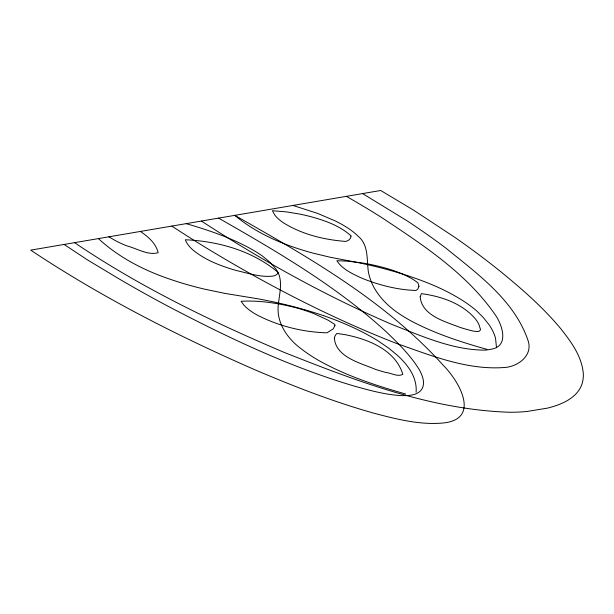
<?xml version="1.0" encoding="UTF-8"?>
<svg xmlns="http://www.w3.org/2000/svg" width="614" height="614" viewBox="0 0 614 614"><rect width="100%" height="100%" fill="white"/><g stroke="black" fill="none" stroke-linecap="round" stroke-linejoin="round"><path stroke-width="0.92" d="M496.503 347.724L495.552 338.352A201.768 73.296 8.8 0 0 488.867 324.484L483.402 317.638L476.656 310.861A170.523 61.945 8.8 0 0 459.188 298.396C442.993 288.611 425.364 281.458 407.412 275.609A182.151 66.166 8.8 0 0 347.77 260.612M416.1 392.208C416.76 384.771 414.488 377.341 410.682 371.009A192.758 70.019 8.8 0 0 397.841 355.706L388.762 348.192L377.971 340.831A184.898 67.164 8.8 0 0 323.555 315.642M347.77 260.62L329.948 257.197L312.91 253.091A125.149 45.459 8.8 0 1 292.64 246.836C271.825 239.59 251.755 229.567 234.786 215.361C309.08 257.496 385.323 301.075 443.139 365.161C460.607 382.806 481.453 421.074 440.284 423.223C417.881 424.65 395.784 418.94 374.287 413.306C333.387 401.832 293.738 386.344 254.703 369.689C177.139 335.728 101.249 297.122 30.7 250.136L380.695 190.493L413.798 210.295L454.874 237.365A1132.515 411.388 8.8 0 1 500.54 271.526C521.831 288.879 542.653 307.069 560.329 328.175C570.836 341.361 581.734 356.005 583.3 373.35A219.121 79.597 8.8 0 1 581.811 384.502C578.365 394.311 569.078 400.505 559.83 404.212A114.173 41.476 8.8 0 1 547.074 408.203L526.612 411.526A93.881 34.1 8.8 0 1 509.843 412.263C431.235 409.799 356.373 380.987 284.098 352.367C211.515 321.552 139.984 286.961 74.57 242.66M486.971 349.351C462.104 342.428 437.391 334.377 414.32 322.665A138.004 50.133 8.8 0 1 403.551 316.578C387.035 306.57 371.884 291.366 368.354 271.687C366.573 259.331 368.907 244.771 357.785 235.922A98.232 35.681 8.8 0 0 349.98 229.467A108.686 39.48 8.8 0 0 335.421 221.017L317.76 213.449L292.955 205.444M405.608 393.996C376.512 385.761 347.501 376.236 320.876 361.677A164.115 59.612 8.8 0 1 302.172 349.535C287.598 339.112 275.602 322.304 278.457 303.577C279.769 291.512 283.868 277.62 274.581 267.474A119.584 43.441 8.8 0 0 269.431 261.84L262.638 256.184A140.806 51.146 8.8 0 0 251.464 249.169C230.964 237.756 208.614 230.15 186.149 223.642M323.54 315.65L318.536 313.977A182.964 66.465 8.8 0 0 256.514 298.573L225.131 293.438L204.631 289.163A150.983 54.846 8.8 0 1 170.239 279.293C144.044 270.413 118.809 257.519 98.409 238.593M218.569 218.116C277.29 251.686 336.487 286.155 386.567 332.105C398.532 343.617 410.589 355.483 419.316 369.728C422.455 375.469 425.51 382.998 421.849 389.199C417.152 395.892 407.873 395.754 400.551 395.577C384.817 394.61 369.528 390.304 354.401 386.129C289.693 366.949 228.431 337.838 168.773 306.647A1163.246 422.547 8.8 0 1 119.208 278.971L87.633 259.991L64.079 244.449M362.575 193.579L406.737 220.603A902.434 327.807 8.8 0 1 445.741 248.01C477.339 273.76 514.217 300.092 527.948 340.248C533.505 355.698 517.387 367.18 503.541 367.556C466.371 370.081 430.675 355.345 396.245 343.356C331.698 318.167 269.899 286.27 210.594 250.535A1317.675 478.644 8.8 0 1 171.843 226.082M108.901 236.804L115.002 240.412A78.185 28.405 8.8 0 0 126.852 245.884C136.745 248.332 147.928 255.739 158.159 252.684C155.933 243.274 148.051 236.605 140.368 231.447M201.407 221.048C262.032 260.505 325.481 295.902 391.985 324.461C421.672 336.012 452.104 349.919 484.53 350.141A24.867 9.033 8.8 0 0 490.617 349.32C509.674 346.733 502.444 324.829 494.999 314.445C466.226 273.069 422.793 244.84 381.447 217.394A901.26 327.385 8.8 0 0 346.365 196.342M350.985 236.237L350.487 238.27L348.798 240.028A22.288 8.097 8.8 0 1 345.774 241.425C324.031 239.79 301.981 234.41 283.353 222.752A65.744 23.885 8.8 0 1 274.611 214.793L272.416 210.717L286.723 211.914L299.832 214.094A71.354 25.918 8.8 0 1 313.309 217.364C326.763 221.193 340.432 226.282 350.962 235.807L350.985 236.237M418.971 286.308L417.85 288.994A24.184 8.78 8.8 0 1 415.916 290.437C400.911 290.023 386.091 286.73 371.892 281.956A76.896 27.929 8.8 0 1 359.651 277.206C351.216 273.192 342.067 268.809 336.84 260.704L348.322 261.226L361.531 262.861A81.286 29.526 8.8 0 1 372.583 264.88C386.467 267.965 400.428 271.925 412.738 279.224A55.912 20.308 8.8 0 1 417.965 282.985L418.971 286.308M420.183 296.754C421.764 315.696 445.419 321.652 460.231 327.462A83.811 30.447 8.8 0 0 472.926 331.03C475.282 331.184 479.357 332.681 480.555 329.733L479.035 324.775A108.54 39.426 8.8 0 0 474.676 318.067C461.206 303.017 440.906 296.263 421.396 293.646L420.183 296.754M334.906 325.612L333.195 328.874L327.001 332.811C302.925 332.166 278.856 326.149 257.404 315.189A71.677 26.034 8.8 0 1 243.397 304.498L241.141 301.274C258.816 300.277 276.538 302.955 293.669 307.153A82.023 29.794 8.8 0 1 313.977 313.654L328.053 320.163L334.768 324.384L334.906 325.612M334.361 338.015C335.597 357.133 360.748 363.135 375.277 369.29A93.865 34.1 8.8 0 0 385.792 372.452C391.118 372.89 397.619 377.249 402.83 374.34C395.546 350.003 368.116 339.112 345.237 334.707A43.855 15.933 8.8 0 0 336.802 333.509A61.039 22.173 8.8 0 0 334.699 336.833L334.361 338.015M278.15 272.478L277.137 274.128A20.216 7.345 8.8 0 1 273.737 275.978C261.303 277.728 248.578 273.261 236.474 270.567C220.963 266.023 205.245 260.29 192.704 249.783A78.523 28.52 8.8 0 1 185.351 239.759C218.346 241.218 252.638 250.781 278.15 272.478"/></g></svg>
